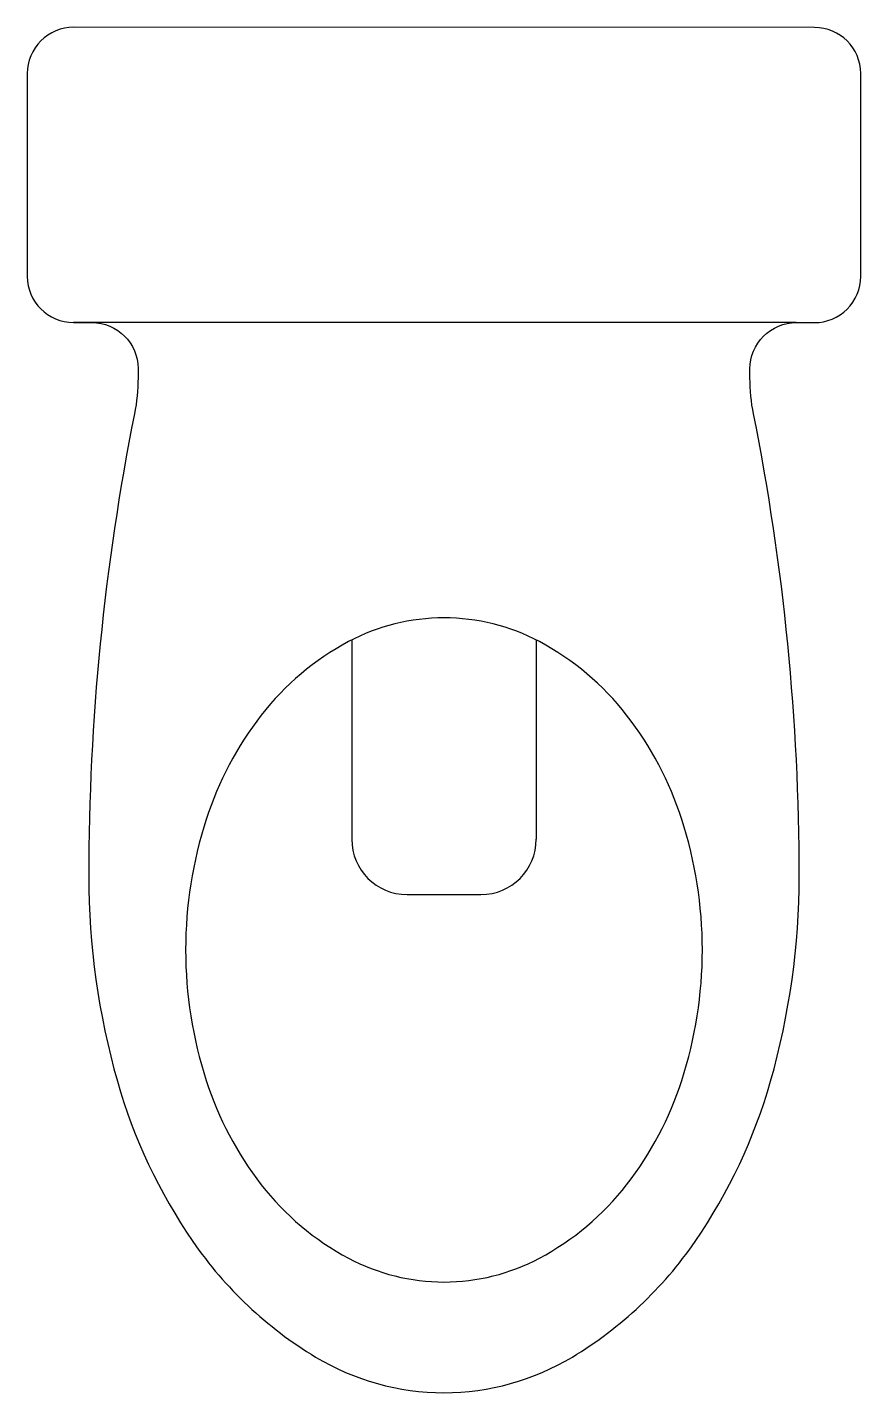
# Model space of a CAD drawing. Extents: x -0.226 to 0.226, y -0.74 to 0.
import ezdxf

# ---------------------------------------------------------------- set-up
doc = ezdxf.new("R2010")
doc.units = 0
doc.layers.add('SN', color=7, linetype='CONTINUOUS')

msp = doc.modelspace()

# ---------------------------------------------------------------- linework, layer by layer
at = {"layer": 'SN', "color": 0}
for p, q in [((0.19081, -0.16004), (-0.20082, -0.15996)), ((-0.05001, -0.33206), (-0.05001, -0.44004)), ((0.04999, -0.33206), (0.04999, -0.44004)), ((-0.02001, -0.47004), (0.01999, -0.47004))]:
    msp.add_line(p, q, dxfattribs=at)
for points in [[(-0.22581, -0.02496), (-0.22581, -0.13496, 0.41415), (-0.20082, -0.15996), (-0.19081, -0.15996, -0.41415), (-0.16581, -0.18496), (-0.16581, -0.18989, -0.049297), (-0.16775, -0.20947, 0.049297), (-0.19251, -0.46004, 0.069468), (-0.17699, -0.5712, 0.081394), (-0.13613, -0.65803, 0.10697), (-0.06958, -0.7207, 0.136399), (-0.00001, -0.74004, 0.136399), (0.06955, -0.7207, 0.10697), (0.13611, -0.65803, 0.081394), (0.17697, -0.5712, 0.069468), (0.19249, -0.46004, 0.049283), (0.16774, -0.20954, -0.049283), (0.1658, -0.18997), (0.1658, -0.18504, -0.414277), (0.19081, -0.16004), (0.2008, -0.16004, 0.414277), (0.2258, -0.13504), (0.2258, -0.02504, 0.41415), (0.20081, -0.00004), (-0.20081, 0.00004, 0.414277)], [(-0.14001, -0.50004, 0.078075), (-0.1289, -0.57078, 0.087567), (-0.09901, -0.62732, 0.105488), (-0.05169, -0.66713, 0.122953), (-0.00001, -0.68004, 0.122953), (0.05167, -0.66713, 0.105488), (0.09898, -0.62732, 0.087567), (0.12887, -0.57078, 0.078075), (0.13999, -0.50004, 0.078075), (0.12887, -0.42929, 0.087567), (0.09898, -0.37276, 0.105488), (0.05167, -0.33294, 0.122953), (-0.00001, -0.32004, 0.122953), (-0.05169, -0.33294, 0.105488), (-0.09901, -0.37276, 0.087567), (-0.1289, -0.42929, 0.078075)]]:
    msp.add_lwpolyline(points, format="xyb", close=True, dxfattribs=at)
for centre, start, end in [((-0.02001, -0.44004), 180, 270), ((0.01999, -0.44004), 270, 0)]:
    msp.add_arc(centre, 0.03, start, end, dxfattribs=at)

doc.saveas('drawing.dxf')
